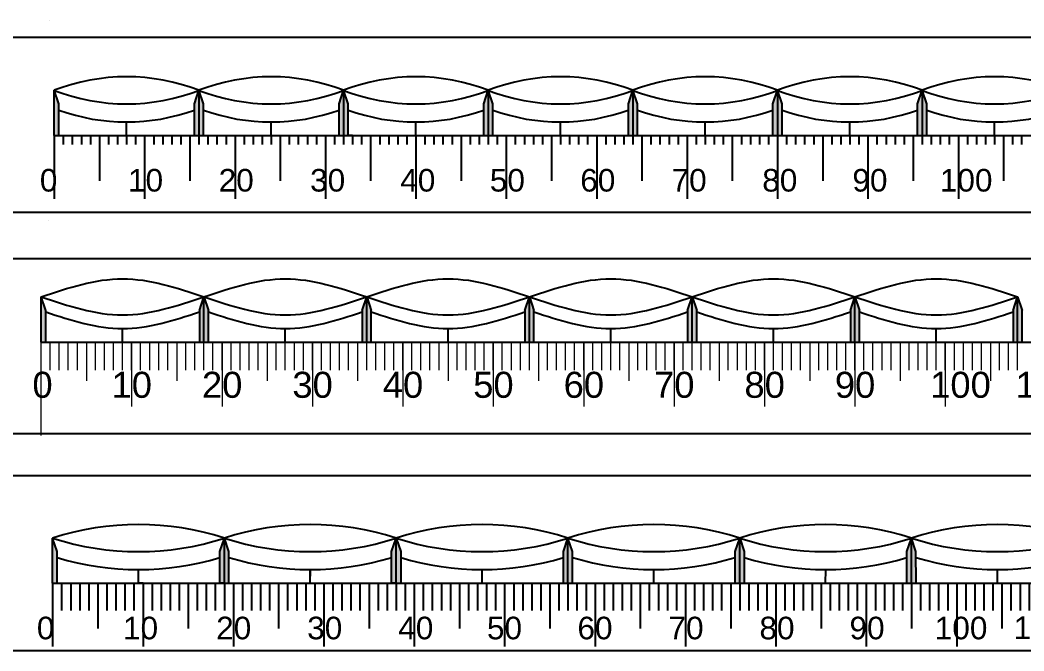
# Model space of a CAD drawing. Header units: millimetres. Extents: x 10828 to 12582, y 10200 to 11457.
# Drawn here: x 10923.6 to 11034.6, y 11303.6 to 11373.4 of the extents above; entities that cross this region are included whole.
import ezdxf

# ---------------------------------------------------------------- set-up
doc = ezdxf.new("R2010")
doc.units = ezdxf.units.MM
doc.linetypes.add('ACAD_ISO03W100', pattern=[30, 12, -18])
for name, color, linetype, lineweight in [('BTONG', 250, 'Continuous', 30), ('chigioixd', 1, 'ACAD_ISO03W100', 30), ('VATLIEU', 250, 'Continuous', 5)]:
    doc.layers.add(name, color=color, linetype=linetype, lineweight=lineweight)
doc.layers.add('GHICHU', color=7, linetype='Continuous')
doc.styles.get("Standard").update_dxf_attribs({"font": 'arial.ttf'})
doc.styles.add('VN-DIM', font='')
doc.styles.get('VN-DIM').set_extended_font_data('VNI-Helve')

# ---------------------------------------------------------------- blocks, each defined once
blk = doc.blocks.new('*U12')
h = blk.add_hatch(color=3)
h.dxf.hatch_style = 1
h.paths.add_polyline_path([(-15.75, 0.25), (-16.25, 1.75), (-16.25, -3.25), (-15.75, -3.25)])
h.paths.add_polyline_path([(-0.25, 1.75), (-0.75, 0.25), (-0.75, -3.25), (-0.25, -3.25)])
h.paths.add_polyline_path([(0.25, 0.25), (-0.25, 1.75), (-0.25, -3.25), (0.25, -3.25)])
h.paths.add_polyline_path([(15.75, 1.75), (15.25, 0.25), (15.25, -3.25), (15.75, -3.25)])
h.paths.add_polyline_path([(16.25, 0.25), (15.75, 1.75), (15.75, -3.25), (16.25, -3.25)])
for p, q in [((-0.75, 0.25), (-0.25, 1.75)), ((-0.25, 1.75), (-0.25, -3.25)), ((0.25, 0.25), (-0.25, 1.75)), ((15.25, 0.25), (15.75, 1.75)), ((15.75, 1.75), (15.75, -3.25)), ((16.25, 0.25), (15.75, 1.75)), ((-0.75, -3.25), (-0.75, 0.25)), ((0.25, -3.25), (0.25, 0.25)), ((15.25, -3.25), (15.25, 0.25)), ((16.25, -3.25), (16.25, 0.25))]:
    blk.add_line(p, q)
at = {"color": 1}
for p, q in [((-8.25, -3.25), (-8.25, -1.75)), ((7.75, -3.25), (7.75, -1.75))]:
    blk.add_line(p, q, dxfattribs=at)
at = {"color": 5}
for centre, start, end in [((-8.25, -18.83), 68.7607, 111.2393), ((7.75, 22.33), 248.7607, 291.2393), ((7.75, 22.33), 248.7607, 291.2393)]:
    blk.add_arc(centre, 22.08, start, end, dxfattribs=at)
at = {"color": 6}
for centre, start, end in [((7.75, -18.83), 68.7607, 111.2393), ((-8.25, 22.33), 248.7607, 291.2393), ((-8.25, 22.33), 248.7607, 291.2393)]:
    blk.add_arc(centre, 22.08, start, end, dxfattribs=at)
at = {"color": 1}
for centre in [(-8.25, 20.33), (7.75, 20.33)]:
    blk.add_arc(centre, 22.08, 250.1461, 289.8539, dxfattribs=at)
blk = doc.blocks.new('*U13')
at = {"color": 0, "linetype": 'ByBlock', "lineweight": -2, "transparency": 16777216}
for p in [(0, 0), (32, 0), (64, 0), (96, 0)]:
    blk.add_blockref('*U12', p, dxfattribs=at)
blk = doc.blocks.new('*U14')
h = blk.add_hatch(color=3)
h.dxf.hatch_style = 1
h.paths.add_polyline_path([(-18.75, 0.25), (-19.25, 1.75), (-19.25, -3.25), (-18.75, -3.25)])
h.paths.add_polyline_path([(-0.25, 1.75), (-0.75, 0.25), (-0.75, -3.25), (-0.25, -3.25)])
h.paths.add_polyline_path([(0.24, 0.25), (-0.25, 1.75), (-0.25, -3.25), (0.25, -3.25)])
h.paths.add_polyline_path([(18.75, 1.75), (18.25, 0.25), (18.25, -3.25), (18.75, -3.25)])
h.paths.add_polyline_path([(19.25, 0.25), (18.75, 1.75), (18.75, -3.25), (19.25, -3.25)])
for p, q in [((-0.75, 0.25), (-0.25, 1.75)), ((-0.25, -3.25), (-0.25, 1.75)), ((0.24, 0.25), (-0.25, 1.75)), ((18.25, 0.25), (18.75, 1.75)), ((18.75, -3.25), (18.75, 1.75)), ((18.75, 1.75), (19.25, 0.25)), ((-0.75, -3.25), (-0.75, 0.25)), ((0.25, -3.25), (0.24, 0.25)), ((18.25, -3.25), (18.25, 0.25)), ((19.25, 0.25), (19.25, -3.25))]:
    blk.add_line(p, q)
at = {"color": 1}
for p, q in [((-9.75, -3.25), (-9.74, -1.75)), ((9.25, -3.25), (9.25, -1.75)), ((9.25, -3.25), (9.26, -1.75))]:
    blk.add_line(p, q, dxfattribs=at)
at = {"color": 5}
for centre, start, end in [((-9.75, -27.58), 72.0544, 107.9456), ((9.25, 31.08), 252.0544, 287.9456)]:
    blk.add_arc(centre, 30.83, start, end, dxfattribs=at)
at = {"color": 6}
for centre, start, end in [((9.25, -27.58), 72.0544, 107.9456), ((-9.75, 31.08), 252.0544, 287.9456)]:
    blk.add_arc(centre, 30.83, start, end, dxfattribs=at)
at = {"color": 1}
for centre, start, end in [((-9.75, 29.09), 253.0284, 286.9716), ((9.25, 29.09), 253.0083, 286.9847)]:
    blk.add_arc(centre, 30.83, start, end, dxfattribs=at)
blk = doc.blocks.new('*U15')
at = {"color": 0, "linetype": 'ByBlock', "lineweight": -2, "transparency": 16777216}
for p in [(0, 0), (38, 0), (76, 0)]:
    blk.add_blockref('*U14', p, dxfattribs=at)
blk = doc.blocks.new('*U16')
for p, q in [((-4.5, 3.5), (-4.5, 0.5)), ((-3.5, 3.5), (-3.5, 0.5)), ((-2.5, 3.5), (-2.5, 0.5)), ((-1.5, 3.5), (-1.5, 0.5)), ((-0.5, 3.5), (-0.5, -1.5)), ((0.5, 3.5), (0.5, 0.5)), ((1.5, 3.5), (1.5, 0.5)), ((2.5, 3.5), (2.5, 0.5)), ((3.5, 3.5), (3.5, 0.5)), ((4.5, 3.5), (4.5, -3.5)), ((4.5, 3.5), (4.5, -3.5))]:
    blk.add_line(p, q)
blk = doc.blocks.new('*U17')
at = {"color": 0, "linetype": 'ByBlock', "lineweight": -2, "transparency": 16777216}
for p in [(0, 0), (10, 0), (20, 0)]:
    blk.add_blockref('*U16', p, dxfattribs=at)

msp = doc.modelspace()

# ---------------------------------------------------------------- hatches: boundary and pattern name
h = msp.add_hatch(color=3)
h.dxf.hatch_style = 1
h.paths.add_polyline_path([(10962.41, 11341.23), (10961.91, 11342.73), (10961.91, 11337.73), (10962.41, 11337.73)])
h.paths.add_polyline_path([(10961.91, 11342.73), (10961.41, 11341.23), (10961.41, 11337.73), (10961.91, 11337.73)])
h.paths.add_polyline_path([(10943.91, 11342.73), (10943.41, 11341.23), (10943.41, 11337.73), (10943.91, 11337.73)])
h.paths.add_polyline_path([(10944.41, 11341.23), (10943.91, 11342.73), (10943.91, 11337.73), (10944.41, 11337.73)])
h.paths.add_polyline_path([(10926.41, 11341.23), (10925.91, 11342.73), (10925.91, 11337.73), (10926.41, 11337.73)])
h = msp.add_hatch(color=3)
h.dxf.hatch_style = 1
h.paths.add_polyline_path([(10998.41, 11341.23), (10997.91, 11342.73), (10997.91, 11337.73), (10998.41, 11337.73)])
h.paths.add_polyline_path([(10997.91, 11342.73), (10997.41, 11341.23), (10997.41, 11337.73), (10997.91, 11337.73)])
h.paths.add_polyline_path([(10979.91, 11342.73), (10979.41, 11341.23), (10979.41, 11337.73), (10979.91, 11337.73)])
h.paths.add_polyline_path([(10980.41, 11341.23), (10979.91, 11342.73), (10979.91, 11337.73), (10980.41, 11337.73)])
h.paths.add_polyline_path([(10962.41, 11341.23), (10961.91, 11342.73), (10961.91, 11337.73), (10962.41, 11337.73)])
h = msp.add_hatch(color=3)
h.dxf.hatch_style = 1
h.paths.add_polyline_path([(11034.41, 11341.23), (11033.91, 11342.73), (11033.91, 11337.73), (11034.41, 11337.73)])
h.paths.add_polyline_path([(11033.91, 11342.73), (11033.41, 11341.23), (11033.41, 11337.73), (11033.91, 11337.73)])
h.paths.add_polyline_path([(11015.91, 11342.73), (11015.41, 11341.23), (11015.41, 11337.73), (11015.91, 11337.73)])
h.paths.add_polyline_path([(11016.41, 11341.23), (11015.91, 11342.73), (11015.91, 11337.73), (11016.41, 11337.73)])
h.paths.add_polyline_path([(10998.41, 11341.23), (10997.91, 11342.73), (10997.91, 11337.73), (10998.41, 11337.73)])

# ---------------------------------------------------------------- linework, layer by layer
for p, q in [((10927.35, 11360.58), (10927.35, 11365.58)), ((10927.85, 11364.08), (10927.35, 11365.58)), ((10927.85, 11360.58), (10927.85, 11364.08)), ((10927.35, 11360.58), (10927.35, 11353.58)), ((10927.35, 11360.58), (10928.35, 11360.58)), ((10927.35, 11360.58), (10927.85, 11360.58)), ((10928.35, 11360.58), (10928.35, 11359.58)), ((10928.35, 11360.58), (10929.35, 11360.58)), ((10929.35, 11360.58), (10929.35, 11359.58)), ((10929.35, 11360.58), (10930.35, 11360.58)), ((10930.35, 11360.58), (10930.35, 11359.58)), ((10930.35, 11360.58), (10931.35, 11360.58)), ((10931.35, 11360.58), (10931.35, 11359.58)), ((10931.35, 11360.58), (10932.35, 11360.58)), ((10932.35, 11360.58), (10932.35, 11355.58)), ((10932.35, 11360.58), (10933.35, 11360.58)), ((10933.35, 11360.58), (10933.35, 11359.58)), ((10933.35, 11360.58), (10934.35, 11360.58)), ((10934.35, 11360.58), (10934.35, 11359.58)), ((10934.35, 11360.58), (10935.35, 11360.58)), ((10935.35, 11360.58), (10935.35, 11359.58)), ((10935.35, 11360.58), (10936.35, 11360.58)), ((10936.35, 11360.58), (10936.35, 11359.58)), ((10936.35, 11360.58), (10937.35, 11360.58)), ((10937.35, 11360.58), (10937.35, 11353.58)), ((10937.35, 11360.58), (10937.35, 11353.58)), ((10937.35, 11360.58), (10938.35, 11360.58)), ((10938.35, 11360.58), (10938.35, 11359.58)), ((10938.35, 11360.58), (10939.35, 11360.58)), ((10939.35, 11360.58), (10939.35, 11359.58)), ((10939.35, 11360.58), (10940.35, 11360.58)), ((10940.35, 11360.58), (10940.35, 11359.58)), ((10940.35, 11360.58), (10941.35, 11360.58)), ((10941.35, 11360.58), (10941.35, 11359.58)), ((10941.35, 11360.58), (10942.35, 11360.58)), ((10942.35, 11360.58), (10942.35, 11355.58)), ((10942.35, 11360.58), (10943.35, 11360.58)), ((10943.35, 11360.58), (10943.35, 11359.58)), ((10943.35, 11360.58), (10944.35, 11360.58)), ((10944.35, 11360.58), (10944.35, 11359.58)), ((10944.35, 11360.58), (10945.35, 11360.58)), ((10945.35, 11360.58), (10945.35, 11359.58)), ((10945.35, 11360.58), (10946.35, 11360.58)), ((10946.35, 11360.58), (10946.35, 11359.58)), ((10946.35, 11360.58), (10947.35, 11360.58)), ((10947.35, 11360.58), (10947.35, 11353.58)), ((10947.35, 11360.58), (10947.35, 11353.58)), ((10947.35, 11360.58), (10948.35, 11360.58)), ((10948.35, 11360.58), (10948.35, 11359.58)), ((10948.35, 11360.58), (10949.35, 11360.58)), ((10949.35, 11360.58), (10949.35, 11359.58)), ((10949.35, 11360.58), (10950.35, 11360.58)), ((10950.35, 11360.58), (10950.35, 11359.58)), ((10950.35, 11360.58), (10951.35, 11360.58)), ((10951.35, 11360.58), (10951.35, 11359.58)), ((10951.35, 11360.58), (10952.35, 11360.58)), ((10952.35, 11360.58), (10952.35, 11355.58)), ((10952.35, 11360.58), (10953.35, 11360.58)), ((10953.35, 11360.58), (10953.35, 11359.58)), ((10953.35, 11360.58), (10954.35, 11360.58)), ((10954.35, 11360.58), (10954.35, 11359.58)), ((10954.35, 11360.58), (10955.35, 11360.58)), ((10955.35, 11360.58), (10955.35, 11359.58)), ((10955.35, 11360.58), (10956.35, 11360.58)), ((10956.35, 11360.58), (10956.35, 11359.58)), ((10956.35, 11360.58), (10957.35, 11360.58)), ((10957.35, 11360.58), (10957.35, 11353.58)), ((10957.35, 11360.58), (10957.35, 11353.58)), ((10957.35, 11360.58), (10958.35, 11360.58)), ((10958.35, 11360.58), (10958.35, 11359.58)), ((10958.35, 11360.58), (10959.35, 11360.58)), ((10958.35, 11360.58), (10958.85, 11360.58)), ((10959.35, 11360.58), (10959.35, 11359.58)), ((10959.35, 11360.58), (10960.35, 11360.58)), ((10960.35, 11360.58), (10959.85, 11360.58)), ((10960.35, 11360.58), (10960.35, 11359.58)), ((10960.35, 11360.58), (10961.35, 11360.58)), ((10961.35, 11360.58), (10961.35, 11359.58)), ((10961.35, 11360.58), (10962.35, 11360.58)), ((10962.35, 11360.58), (10962.35, 11355.58)), ((10962.35, 11360.58), (10963.35, 11360.58)), ((10963.35, 11360.58), (10963.35, 11359.58)), ((10963.35, 11360.58), (10964.35, 11360.58)), ((10964.35, 11360.58), (10964.35, 11359.58)), ((10964.35, 11360.58), (10965.35, 11360.58)), ((10965.35, 11360.58), (10965.35, 11359.58)), ((10965.35, 11360.58), (10966.35, 11360.58)), ((10966.35, 11360.58), (10966.35, 11359.58)), ((10966.35, 11360.58), (10967.35, 11360.58)), ((10967.35, 11360.58), (10967.35, 11353.58)), ((10967.35, 11360.58), (10967.35, 11353.58)), ((10967.35, 11360.58), (10968.35, 11360.58)), ((10968.35, 11360.58), (10968.35, 11359.58)), ((10968.35, 11360.58), (10969.35, 11360.58)), ((10969.35, 11360.58), (10969.35, 11359.58)), ((10969.35, 11360.58), (10970.35, 11360.58)), ((10970.35, 11360.58), (10970.35, 11359.58)), ((10970.35, 11360.58), (10971.35, 11360.58)), ((10971.35, 11360.58), (10971.35, 11359.58)), ((10971.35, 11360.58), (10972.35, 11360.58)), ((10972.35, 11360.58), (10972.35, 11355.58)), ((10972.35, 11360.58), (10973.35, 11360.58)), ((10973.35, 11360.58), (10973.35, 11359.58)), ((10973.35, 11360.58), (10974.35, 11360.58)), ((10974.35, 11360.58), (10974.35, 11359.58)), ((10974.35, 11360.58), (10975.35, 11360.58)), ((10975.35, 11360.58), (10975.35, 11359.58)), ((10975.35, 11360.58), (10976.35, 11360.58)), ((10976.35, 11360.58), (10976.35, 11359.58)), ((10976.35, 11360.58), (10977.35, 11360.58)), ((10977.35, 11360.58), (10977.35, 11353.58)), ((10977.35, 11360.58), (10977.35, 11353.58)), ((10977.35, 11360.58), (10978.35, 11360.58)), ((10978.35, 11360.58), (10978.35, 11359.58)), ((10978.35, 11360.58), (10979.35, 11360.58)), ((10979.35, 11360.58), (10979.35, 11359.58)), ((10979.35, 11360.58), (10980.35, 11360.58)), ((10980.35, 11360.58), (10980.35, 11359.58)), ((10980.35, 11360.58), (10981.35, 11360.58)), ((10981.35, 11360.58), (10981.35, 11359.58)), ((10981.35, 11360.58), (10982.35, 11360.58)), ((10982.35, 11360.58), (10982.35, 11355.58)), ((10982.35, 11360.58), (10983.35, 11360.58)), ((10983.35, 11360.58), (10983.35, 11359.58)), ((10983.35, 11360.58), (10984.35, 11360.58)), ((10984.35, 11360.58), (10984.35, 11359.58)), ((10984.35, 11360.58), (10985.35, 11360.58)), ((10985.35, 11360.58), (10985.35, 11359.58)), ((10985.35, 11360.58), (10986.35, 11360.58)), ((10986.35, 11360.58), (10986.35, 11359.58)), ((10986.35, 11360.58), (10987.35, 11360.58)), ((10987.35, 11360.58), (10987.35, 11353.58)), ((10987.35, 11360.58), (10987.35, 11353.58)), ((10987.35, 11360.58), (10988.35, 11360.58)), ((10988.35, 11360.58), (10988.35, 11359.58)), ((10988.35, 11360.58), (10989.35, 11360.58)), ((10989.35, 11360.58), (10989.35, 11359.58)), ((10989.35, 11360.58), (10990.35, 11360.58)), ((10990.35, 11360.58), (10990.35, 11359.58)), ((10990.35, 11360.58), (10991.35, 11360.58)), ((10991.35, 11360.58), (10991.35, 11359.58)), ((10991.35, 11360.58), (10992.35, 11360.58)), ((10992.35, 11360.58), (10992.35, 11355.58)), ((10992.35, 11360.58), (10993.35, 11360.58)), ((10993.35, 11360.58), (10993.35, 11359.58)), ((10993.35, 11360.58), (10994.35, 11360.58)), ((10994.35, 11360.58), (10994.35, 11359.58)), ((10994.35, 11360.58), (10995.35, 11360.58)), ((10995.35, 11360.58), (10995.35, 11359.58)), ((10995.35, 11360.58), (10996.35, 11360.58)), ((10996.35, 11360.58), (10996.35, 11359.58)), ((10996.35, 11360.58), (10997.35, 11360.58)), ((10997.35, 11360.58), (10997.35, 11353.58)), ((10997.35, 11360.58), (10997.35, 11353.58)), ((10997.35, 11360.58), (10998.35, 11360.58)), ((10998.35, 11360.58), (10998.35, 11359.58)), ((10998.35, 11360.58), (10999.35, 11360.58)), ((10999.35, 11360.58), (10999.35, 11359.58)), ((10999.35, 11360.58), (11000.35, 11360.58)), ((11000.35, 11360.58), (11000.35, 11359.58)), ((11000.35, 11360.58), (11001.35, 11360.58)), ((11001.35, 11360.58), (11001.35, 11359.58)), ((11001.35, 11360.58), (11002.35, 11360.58)), ((11002.35, 11360.58), (11002.35, 11355.58)), ((11002.35, 11360.58), (11003.35, 11360.58)), ((11003.35, 11360.58), (11003.35, 11359.58)), ((11003.35, 11360.58), (11004.35, 11360.58)), ((11004.35, 11360.58), (11004.35, 11359.58)), ((11004.35, 11360.58), (11005.35, 11360.58)), ((11005.35, 11360.58), (11005.35, 11359.58)), ((11005.35, 11360.58), (11006.35, 11360.58)), ((11006.35, 11360.58), (11006.35, 11359.58)), ((11006.35, 11360.58), (11007.35, 11360.58)), ((11007.35, 11360.58), (11007.35, 11353.58)), ((11007.35, 11360.58), (11007.35, 11353.58)), ((11007.35, 11360.58), (11008.35, 11360.58)), ((11008.35, 11360.58), (11008.35, 11359.58)), ((11008.35, 11360.58), (11009.35, 11360.58)), ((11009.35, 11360.58), (11009.35, 11359.58)), ((11009.35, 11360.58), (11010.35, 11360.58)), ((11010.35, 11360.58), (11010.35, 11359.58)), ((11010.35, 11360.58), (11011.35, 11360.58)), ((11011.35, 11360.58), (11011.35, 11359.58)), ((11011.35, 11360.58), (11012.35, 11360.58)), ((11012.35, 11360.58), (11012.35, 11355.58)), ((11012.35, 11360.58), (11013.35, 11360.58)), ((11013.35, 11360.58), (11013.35, 11359.58)), ((11013.35, 11360.58), (11014.35, 11360.58)), ((11014.35, 11360.58), (11014.35, 11359.58)), ((11014.35, 11360.58), (11015.35, 11360.58)), ((11015.35, 11360.58), (11015.35, 11359.58)), ((11015.35, 11360.58), (11016.35, 11360.58)), ((11016.35, 11360.58), (11016.35, 11359.58)), ((11016.35, 11360.58), (11017.35, 11360.58)), ((11017.35, 11360.58), (11017.35, 11353.58)), ((11017.35, 11360.58), (11017.35, 11353.58)), ((11017.35, 11360.58), (11018.35, 11360.58)), ((11018.35, 11360.58), (11018.35, 11359.58)), ((11018.35, 11360.58), (11019.35, 11360.58)), ((11019.35, 11360.58), (11019.35, 11359.58)), ((11019.35, 11360.58), (11020.35, 11360.58)), ((11020.35, 11360.58), (11020.35, 11359.58)), ((11020.35, 11360.58), (11021.35, 11360.58)), ((11021.35, 11360.58), (11021.35, 11359.58)), ((11021.35, 11360.58), (11022.35, 11360.58)), ((11022.35, 11360.58), (11022.35, 11355.58)), ((11022.35, 11360.58), (11023.35, 11360.58)), ((11023.35, 11360.58), (11023.35, 11359.58)), ((11023.35, 11360.58), (11024.35, 11360.58)), ((11024.35, 11360.58), (11024.35, 11359.58)), ((11024.35, 11360.58), (11025.35, 11360.58)), ((11025.35, 11360.58), (11025.35, 11359.58)), ((11025.35, 11360.58), (11026.35, 11360.58)), ((11026.35, 11360.58), (11026.35, 11359.58)), ((11026.35, 11360.58), (11027.35, 11360.58)), ((11027.35, 11360.58), (11027.35, 11353.58)), ((11027.35, 11360.58), (11027.35, 11353.58)), ((11027.35, 11360.58), (11028.35, 11360.58)), ((11028.35, 11360.58), (11028.35, 11359.58)), ((11028.35, 11360.58), (11029.35, 11360.58)), ((11029.35, 11360.58), (11029.35, 11359.58)), ((11029.35, 11360.58), (11030.35, 11360.58)), ((11030.35, 11360.58), (11030.35, 11359.58)), ((11030.35, 11360.58), (11031.35, 11360.58)), ((11031.35, 11360.58), (11031.35, 11359.58)), ((11031.35, 11360.58), (11032.35, 11360.58)), ((11032.35, 11360.58), (11032.35, 11355.58)), ((11032.35, 11360.58), (11033.35, 11360.58)), ((11033.35, 11360.58), (11033.35, 11359.58)), ((11033.35, 11360.58), (11034.35, 11360.58)), ((11034.35, 11360.58), (11034.35, 11359.58)), ((11034.35, 11360.58), (11035.35, 11360.58)), ((10925.91, 11337.73), (10925.91, 11342.73)), ((10926.41, 11341.23), (10925.91, 11342.73)), ((10943.41, 11341.23), (10943.91, 11342.73)), ((10943.91, 11337.73), (10943.91, 11342.73)), ((10943.91, 11342.73), (10944.41, 11341.23)), ((10961.41, 11341.23), (10961.91, 11342.73)), ((10961.91, 11337.73), (10961.91, 11342.73)), ((10961.91, 11342.73), (10962.41, 11341.23)), ((10979.41, 11341.23), (10979.91, 11342.73)), ((10979.91, 11337.73), (10979.91, 11342.73)), ((10979.91, 11342.73), (10980.41, 11341.23)), ((10997.41, 11341.23), (10997.91, 11342.73)), ((10997.91, 11337.73), (10997.91, 11342.73)), ((10997.91, 11342.73), (10998.41, 11341.23)), ((11015.41, 11341.23), (11015.91, 11342.73)), ((11015.91, 11337.73), (11015.91, 11342.73)), ((11015.91, 11342.73), (11016.41, 11341.23)), ((11033.41, 11341.23), (11033.91, 11342.73)), ((11033.91, 11337.73), (11033.91, 11342.73)), ((11033.91, 11342.73), (11034.41, 11341.23)), ((10926.41, 11337.73), (10926.41, 11341.23)), ((10943.41, 11341.23), (10943.41, 11337.73)), ((10944.41, 11337.73), (10944.41, 11341.23)), ((10961.41, 11341.23), (10961.41, 11337.73)), ((10962.41, 11337.73), (10962.41, 11341.23)), ((10979.41, 11341.23), (10979.41, 11337.73)), ((10980.41, 11337.73), (10980.41, 11341.23)), ((10997.41, 11341.23), (10997.41, 11337.73)), ((10998.41, 11337.73), (10998.41, 11341.23)), ((11015.41, 11341.23), (11015.41, 11337.73)), ((11016.41, 11337.73), (11016.41, 11341.23)), ((11033.41, 11341.23), (11033.41, 11337.73)), ((11034.41, 11337.73), (11034.41, 11341.23)), ((10927.17, 11311.04), (10927.17, 11316.04)), ((10927.67, 11314.54), (10927.17, 11316.04)), ((10927.67, 11311.04), (10927.67, 11314.54)), ((10927.17, 11311.04), (10927.17, 11304.04)), ((10927.17, 11311.04), (11047.17, 11311.04)), ((10927.17, 11311.04), (10927.67, 11311.04)), ((10928.17, 11311.04), (10928.17, 11308.04)), ((10929.17, 11311.04), (10929.17, 11308.04)), ((10930.17, 11311.04), (10930.17, 11308.04)), ((10931.17, 11311.04), (10931.17, 11308.04)), ((10932.17, 11311.04), (10932.17, 11306.04)), ((10933.17, 11311.04), (10933.17, 11308.04)), ((10934.17, 11311.04), (10934.17, 11308.04)), ((10935.17, 11311.04), (10935.17, 11308.04)), ((10936.17, 11311.04), (10936.17, 11308.04)), ((10937.17, 11311.04), (10936.67, 11311.04)), ((10937.17, 11311.04), (10937.17, 11304.04)), ((10937.17, 11311.04), (10937.17, 11304.04)), ((10938.17, 11311.04), (10938.17, 11308.04)), ((10939.17, 11311.04), (10939.17, 11308.04)), ((10940.17, 11311.04), (10940.17, 11308.04)), ((10941.17, 11311.04), (10941.17, 11308.04)), ((10942.17, 11311.04), (10942.17, 11306.04)), ((10943.17, 11311.04), (10943.17, 11308.04)), ((10944.17, 11311.04), (10944.17, 11308.04)), ((10945.17, 11311.04), (10945.17, 11308.04)), ((10946.17, 11311.04), (10945.67, 11311.04)), ((10946.17, 11311.04), (10946.17, 11308.04)), ((10946.17, 11311.04), (10955.67, 11311.04)), ((10946.17, 11311.04), (10946.67, 11311.04)), ((10947.17, 11311.04), (10947.17, 11304.04)), ((10947.17, 11311.04), (10947.17, 11304.04)), ((10948.17, 11311.04), (10948.17, 11308.04)), ((10949.17, 11311.04), (10949.17, 11308.04)), ((10950.17, 11311.04), (10950.17, 11308.04)), ((10951.17, 11311.04), (10951.17, 11308.04)), ((10952.17, 11311.04), (10952.17, 11306.04)), ((10953.17, 11311.04), (10953.17, 11308.04)), ((10954.17, 11311.04), (10954.17, 11308.04)), ((10955.17, 11311.04), (10955.17, 11308.04)), ((10956.17, 11311.04), (10956.17, 11308.04)), ((10957.17, 11311.04), (10957.17, 11304.04)), ((10957.17, 11311.04), (10957.17, 11304.04)), ((10958.17, 11311.04), (10958.17, 11308.04)), ((10959.17, 11311.04), (10959.17, 11308.04)), ((10960.17, 11311.04), (10960.17, 11308.04)), ((10961.17, 11311.04), (10961.17, 11308.04)), ((10962.17, 11311.04), (10962.17, 11306.04)), ((10963.17, 11311.04), (10963.17, 11308.04)), ((10964.17, 11311.04), (10964.17, 11308.04)), ((10965.17, 11311.04), (10964.67, 11311.04)), ((10965.17, 11311.04), (10965.17, 11308.04)), ((10966.17, 11311.04), (10966.17, 11308.04)), ((10967.17, 11311.04), (10967.17, 11304.04)), ((10967.17, 11311.04), (10967.17, 11304.04)), ((10968.17, 11311.04), (10968.17, 11308.04)), ((10969.17, 11311.04), (10969.17, 11308.04)), ((10970.17, 11311.04), (10970.17, 11308.04)), ((10971.17, 11311.04), (10971.17, 11308.04)), ((10972.17, 11311.04), (10972.17, 11306.04)), ((10973.17, 11311.04), (10973.17, 11308.04)), ((10974.17, 11311.04), (10974.17, 11308.04)), ((10975.17, 11311.04), (10975.17, 11308.04)), ((10976.17, 11311.04), (10976.17, 11308.04)), ((10977.17, 11311.04), (10977.17, 11304.04)), ((10977.17, 11311.04), (10977.17, 11304.04)), ((10978.17, 11311.04), (10978.17, 11308.04)), ((10979.17, 11311.04), (10979.17, 11308.04)), ((10980.17, 11311.04), (10980.17, 11308.04)), ((10981.17, 11311.04), (10981.17, 11308.04)), ((10982.17, 11311.04), (10982.17, 11306.04)), ((10983.17, 11311.04), (10983.17, 11308.04)), ((10984.17, 11311.04), (10984.17, 11308.04)), ((10985.17, 11311.04), (10985.17, 11308.04)), ((10986.17, 11311.04), (10986.17, 11308.04)), ((10987.17, 11311.04), (10987.17, 11304.04)), ((10987.17, 11311.04), (10987.17, 11304.04)), ((10988.17, 11311.04), (10988.17, 11308.04)), ((10989.17, 11311.04), (10989.17, 11308.04)), ((10990.17, 11311.04), (10990.17, 11308.04)), ((10991.17, 11311.04), (10991.17, 11308.04)), ((10992.17, 11311.04), (10992.17, 11306.04)), ((10993.17, 11311.04), (10993.17, 11308.04)), ((10994.17, 11311.04), (10994.17, 11308.04)), ((10995.17, 11311.04), (10995.17, 11308.04)), ((10996.17, 11311.04), (10996.17, 11308.04)), ((10997.17, 11311.04), (10997.17, 11304.04)), ((10997.17, 11311.04), (10997.17, 11304.04)), ((10998.17, 11311.04), (10998.17, 11308.04)), ((10999.17, 11311.04), (10999.17, 11308.04)), ((11000.17, 11311.04), (11000.17, 11308.04)), ((11001.17, 11311.04), (11001.17, 11308.04)), ((11002.17, 11311.04), (11002.17, 11306.04)), ((11003.17, 11311.04), (11003.17, 11308.04)), ((11004.17, 11311.04), (11004.17, 11308.04)), ((11005.17, 11311.04), (11005.17, 11308.04)), ((11006.17, 11311.04), (11006.17, 11308.04)), ((11007.17, 11311.04), (11007.17, 11304.04)), ((11007.17, 11311.04), (11007.17, 11304.04)), ((11008.17, 11311.04), (11008.17, 11308.04)), ((11009.17, 11311.04), (11009.17, 11308.04)), ((11010.17, 11311.04), (11010.17, 11308.04)), ((11011.17, 11311.04), (11011.17, 11308.04)), ((11012.17, 11311.04), (11012.17, 11306.04)), ((11013.17, 11311.04), (11013.17, 11308.04)), ((11014.17, 11311.04), (11014.17, 11308.04)), ((11015.17, 11311.04), (11015.17, 11308.04)), ((11016.17, 11311.04), (11016.17, 11308.04)), ((11017.17, 11311.04), (11017.17, 11304.04)), ((11017.17, 11311.04), (11017.17, 11304.04))]:
    msp.add_line(p, q)
at = {"color": 1}
for p, q in [((10934.91, 11337.73), (10934.91, 11339.23)), ((10952.91, 11337.73), (10952.91, 11339.23)), ((10970.91, 11337.73), (10970.91, 11339.23)), ((10988.91, 11337.73), (10988.91, 11339.23)), ((11006.91, 11337.73), (11006.91, 11339.23)), ((11024.91, 11337.73), (11024.91, 11339.23))]:
    msp.add_line(p, q, dxfattribs=at)
at = {"color": 0}
for p, q in [((10925.91, 11337.73), (11035.91, 11337.73)), ((10925.91, 11337.73), (10926.41, 11337.73)), ((10943.91, 11337.73), (10944.41, 11337.73)), ((10961.91, 11337.73), (10962.41, 11337.73))]:
    msp.add_line(p, q, dxfattribs=at)
for points in [[(10866.78, 11371.48), (11086.38, 11371.48), (11086.38, 11352.07), (10866.78, 11352.07)], [(10866.78, 11346.97), (11086.38, 11346.97), (11086.38, 11327.56), (10866.78, 11327.56)], [(10867.24, 11322.97), (11086.85, 11322.97), (11086.85, 11303.55), (10867.24, 11303.55)]]:
    msp.add_lwpolyline(points, close=True)
at = {"color": 5}
for points in [[(10925.91, 11342.73), (10934.91, 11344.73), (10943.91, 11342.73)], [(10961.91, 11342.73), (10970.91, 11344.73), (10979.91, 11342.73)], [(10997.91, 11342.73), (11006.91, 11344.73), (11015.91, 11342.73)], [(10943.91, 11342.73), (10952.91, 11340.73), (10961.91, 11342.73)], [(10979.91, 11342.73), (10988.91, 11340.73), (10997.91, 11342.73)], [(11015.91, 11342.73), (11024.91, 11340.73), (11033.91, 11342.73)]]:
    msp.add_spline(points, degree=3, dxfattribs=at)
at = {"color": 6}
for points in [[(10943.91, 11342.73), (10952.91, 11344.73), (10961.91, 11342.73)], [(10979.91, 11342.73), (10988.91, 11344.73), (10997.91, 11342.73)], [(11015.91, 11342.73), (11024.91, 11344.73), (11033.91, 11342.73)], [(10925.91, 11342.73), (10934.91, 11340.73), (10943.91, 11342.73)], [(10961.91, 11342.73), (10970.91, 11340.73), (10979.91, 11342.73)], [(10997.91, 11342.73), (11006.91, 11340.73), (11015.91, 11342.73)]]:
    msp.add_spline(points, degree=3, dxfattribs=at)
at = {"color": 1}
for points in [[(10926.41, 11341.07), (10929.24, 11340.12), (10934.91, 11338.34), (10940.57, 11340.12), (10943.41, 11341.07)], [(10944.41, 11341.07), (10947.24, 11340.12), (10952.91, 11338.34), (10958.57, 11340.12), (10961.41, 11341.07)], [(10962.41, 11341.07), (10965.24, 11340.12), (10970.91, 11338.34), (10976.57, 11340.12), (10979.41, 11341.07)], [(10980.41, 11341.07), (10983.24, 11340.12), (10988.91, 11338.34), (10994.57, 11340.12), (10997.41, 11341.07)], [(10998.41, 11341.07), (11001.24, 11340.12), (11006.91, 11338.34), (11012.57, 11340.12), (11015.41, 11341.07)], [(11016.41, 11341.07), (11019.24, 11340.12), (11024.91, 11338.34), (11030.57, 11340.12), (11033.41, 11341.07)]]:
    msp.add_open_spline(points, degree=3, dxfattribs=at)
at = {"layer": 'BTONG', "color": 0, "linetype": 'ByBlock', "lineweight": 13, "ltscale": 0.13}
for p, q in [((10925.91, 11334.61), (10925.91, 11337.73)), ((10926.91, 11334.61), (10926.91, 11337.73)), ((10927.91, 11334.61), (10927.91, 11337.73)), ((10928.91, 11334.61), (10928.91, 11337.73)), ((10929.91, 11334.61), (10929.91, 11337.73)), ((10930.91, 11337.73), (10930.91, 11333.45)), ((10931.91, 11334.61), (10931.91, 11337.73)), ((10932.91, 11334.61), (10932.91, 11337.73)), ((10933.91, 11334.61), (10933.91, 11337.73)), ((10934.91, 11334.61), (10934.91, 11337.73)), ((10935.91, 11334.61), (10935.91, 11337.73)), ((10936.91, 11334.61), (10936.91, 11337.73)), ((10937.91, 11334.61), (10937.91, 11337.73)), ((10938.91, 11334.61), (10938.91, 11337.73)), ((10939.91, 11334.61), (10939.91, 11337.73)), ((10940.91, 11337.73), (10940.91, 11333.45)), ((10941.91, 11334.61), (10941.91, 11337.73)), ((10942.91, 11334.61), (10942.91, 11337.73)), ((10943.91, 11334.61), (10943.91, 11337.73)), ((10944.91, 11334.61), (10944.91, 11337.73)), ((10945.91, 11334.61), (10945.91, 11337.73)), ((10946.91, 11334.61), (10946.91, 11337.73)), ((10947.91, 11334.61), (10947.91, 11337.73)), ((10948.91, 11334.61), (10948.91, 11337.73)), ((10949.91, 11334.61), (10949.91, 11337.73)), ((10950.91, 11337.73), (10950.91, 11333.45)), ((10951.91, 11334.61), (10951.91, 11337.73)), ((10952.91, 11334.61), (10952.91, 11337.73)), ((10953.91, 11334.61), (10953.91, 11337.73)), ((10954.91, 11334.61), (10954.91, 11337.73)), ((10955.91, 11334.61), (10955.91, 11337.73)), ((10956.91, 11334.61), (10956.91, 11337.73)), ((10957.91, 11334.61), (10957.91, 11337.73)), ((10958.91, 11334.61), (10958.91, 11337.73)), ((10959.91, 11334.61), (10959.91, 11337.73)), ((10960.91, 11337.73), (10960.91, 11333.45)), ((10961.91, 11334.61), (10961.91, 11337.73)), ((10962.91, 11334.61), (10962.91, 11337.73)), ((10963.91, 11334.61), (10963.91, 11337.73)), ((10964.91, 11334.61), (10964.91, 11337.73)), ((10965.91, 11334.61), (10965.91, 11337.73)), ((10966.91, 11334.61), (10966.91, 11337.73)), ((10967.91, 11334.61), (10967.91, 11337.73)), ((10968.91, 11334.61), (10968.91, 11337.73)), ((10969.91, 11334.61), (10969.91, 11337.73)), ((10970.91, 11337.73), (10970.91, 11333.45)), ((10971.91, 11334.61), (10971.91, 11337.73)), ((10972.91, 11334.61), (10972.91, 11337.73)), ((10973.91, 11334.61), (10973.91, 11337.73)), ((10974.91, 11334.61), (10974.91, 11337.73)), ((10975.91, 11334.61), (10975.91, 11337.73)), ((10976.91, 11334.61), (10976.91, 11337.73)), ((10977.91, 11334.61), (10977.91, 11337.73)), ((10978.91, 11334.61), (10978.91, 11337.73)), ((10979.91, 11334.61), (10979.91, 11337.73)), ((10980.91, 11337.73), (10980.91, 11333.45)), ((10981.91, 11334.61), (10981.91, 11337.73)), ((10982.91, 11334.61), (10982.91, 11337.73)), ((10983.91, 11334.61), (10983.91, 11337.73)), ((10984.91, 11334.61), (10984.91, 11337.73)), ((10985.91, 11334.61), (10985.91, 11337.73)), ((10986.91, 11334.61), (10986.91, 11337.73)), ((10987.91, 11334.61), (10987.91, 11337.73)), ((10988.91, 11334.61), (10988.91, 11337.73)), ((10989.91, 11334.61), (10989.91, 11337.73)), ((10990.91, 11337.73), (10990.91, 11333.45)), ((10991.91, 11334.61), (10991.91, 11337.73)), ((10992.91, 11334.61), (10992.91, 11337.73)), ((10993.91, 11334.61), (10993.91, 11337.73)), ((10994.91, 11334.61), (10994.91, 11337.73)), ((10995.91, 11334.61), (10995.91, 11337.73)), ((10996.91, 11334.61), (10996.91, 11337.73)), ((10997.91, 11334.61), (10997.91, 11337.73)), ((10998.91, 11334.61), (10998.91, 11337.73)), ((10999.91, 11334.61), (10999.91, 11337.73)), ((11000.91, 11337.73), (11000.91, 11333.45)), ((11001.91, 11334.61), (11001.91, 11337.73)), ((11002.91, 11334.61), (11002.91, 11337.73)), ((11003.91, 11334.61), (11003.91, 11337.73)), ((11004.91, 11334.61), (11004.91, 11337.73)), ((11005.91, 11334.61), (11005.91, 11337.73)), ((11006.91, 11334.61), (11006.91, 11337.73)), ((11007.91, 11334.61), (11007.91, 11337.73)), ((11008.91, 11334.61), (11008.91, 11337.73)), ((11009.91, 11334.61), (11009.91, 11337.73)), ((11010.91, 11337.73), (11010.91, 11333.45)), ((11011.91, 11334.61), (11011.91, 11337.73)), ((11012.91, 11334.61), (11012.91, 11337.73)), ((11013.91, 11334.61), (11013.91, 11337.73)), ((11014.91, 11334.61), (11014.91, 11337.73)), ((11015.91, 11334.61), (11015.91, 11337.73)), ((11016.91, 11334.61), (11016.91, 11337.73)), ((11017.91, 11334.61), (11017.91, 11337.73)), ((11018.91, 11334.61), (11018.91, 11337.73)), ((11019.91, 11334.61), (11019.91, 11337.73)), ((11020.91, 11337.73), (11020.91, 11333.45)), ((11021.91, 11334.61), (11021.91, 11337.73)), ((11022.91, 11334.61), (11022.91, 11337.73)), ((11023.91, 11334.61), (11023.91, 11337.73)), ((11024.91, 11334.61), (11024.91, 11337.73)), ((11025.91, 11334.61), (11025.91, 11337.73)), ((11026.91, 11334.61), (11026.91, 11337.73)), ((11027.91, 11334.61), (11027.91, 11337.73)), ((11028.91, 11334.61), (11028.91, 11337.73)), ((11029.91, 11334.61), (11029.91, 11337.73)), ((11030.91, 11337.73), (11030.91, 11333.45)), ((11031.91, 11334.61), (11031.91, 11337.73)), ((11032.91, 11334.61), (11032.91, 11337.73)), ((11033.91, 11334.61), (11033.91, 11337.73))]:
    msp.add_line(p, q, dxfattribs=at)
at = {"layer": 'VATLIEU'}
for p, q in [((10926.8, 11373.35), (10926.8, 11373.35)), ((10926.75, 11351.15), (10926.75, 11351.15))]:
    msp.add_line(p, q, dxfattribs=at)
at = {"layer": 'VATLIEU', "color": 4, "linetype": 'ByBlock', "lineweight": 13, "ltscale": 0.13}
for p, q in [((10925.91, 11327.39), (10925.91, 11337.73)), ((10935.91, 11337.73), (10935.91, 11330.61)), ((10945.91, 11337.73), (10945.91, 11330.61)), ((10955.91, 11337.73), (10955.91, 11330.61)), ((10965.91, 11337.73), (10965.91, 11330.61)), ((10975.91, 11337.73), (10975.91, 11330.61)), ((10985.91, 11337.73), (10985.91, 11330.61)), ((10995.91, 11337.73), (10995.91, 11330.61)), ((11005.91, 11337.73), (11005.91, 11330.61)), ((11015.91, 11337.73), (11015.91, 11330.61)), ((11025.91, 11337.73), (11025.91, 11330.61))]:
    msp.add_line(p, q, dxfattribs=at)

# ---------------------------------------------------------------- block references
for name, p in [('*U13', (10943.6, 11363.83)), ('*U15', (10946.42, 11314.29)), ('*U17', (11022.67, 11307.54))]:
    msp.add_blockref(name, p)

# ---------------------------------------------------------------- texts
for s, p in [('0', (10925.43, 11304.84)), ('10', (10934.96, 11304.84)), ('20', (10945.26, 11304.84)), ('30', (10955.33, 11304.84)), ('40', (10965.4, 11304.84)), ('50', (10975.21, 11304.84)), ('60', (10985.22, 11304.84)), ('70', (10995.29, 11304.84)), ('80', (11005.35, 11304.84)), ('90', (11015.31, 11304.84)), ('100', (11024.74, 11304.84)), ('110', (11033.47, 11304.87))]:
    msp.add_text(s, height=2.5).set_placement(p)
at = {"char_height": 2.5, "attachment_point": 1}
for s, insert in [('0', (10925.76, 11356.88)), ('10', (10935.51, 11356.88)), ('20', (10945.54, 11356.88)), ('30', (10955.65, 11356.88)), ('40', (10965.62, 11356.88)), ('50', (10975.53, 11356.88)), ('60', (10985.53, 11356.88)), ('70', (10995.63, 11356.88)), ('80', (11005.66, 11356.88)), ('90', (11015.63, 11356.88)), ('100', (11025.3, 11356.88))]:
    msp.add_mtext_dynamic_manual_height_columns(s, width=2.3531, gutter_width=12.5, heights=[0], dxfattribs=dict(at, insert=insert))
at = {"layer": 'chigioixd', "color": 0, "style": 'VN-DIM'}
for s, p in [('0', (10924.94, 11331.56)), ('100', (11024.23, 11331.56))]:
    msp.add_text(s, height=2.88, dxfattribs=at).set_placement(p)
at = {"layer": 'GHICHU', "color": 0, "style": 'VN-DIM'}
for s, p in [('10', (10933.69, 11331.56)), ('20', (10943.69, 11331.56)), ('30', (10953.69, 11331.56)), ('40', (10963.69, 11331.56)), ('50', (10973.69, 11331.56)), ('60', (10983.69, 11331.56)), ('70', (10993.69, 11331.56)), ('80', (11003.69, 11331.56)), ('90', (11013.69, 11331.56)), ('110mm', (11033.69, 11331.56))]:
    msp.add_text(s, height=2.88, dxfattribs=at).set_placement(p)

doc.saveas('drawing.dxf')
